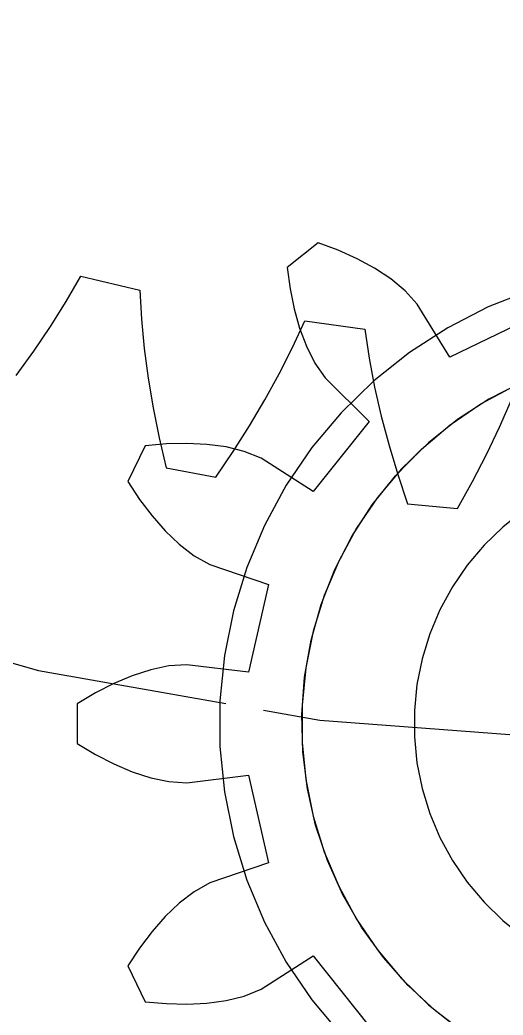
# Model space of a CAD drawing. Header units: millimetres. Extents: x -9 to 221, y -53 to 198.
# Drawn here: x 20.87 to 24.09, y 126.76 to 133.4 of the extents above; entities that cross this region are included whole.
import ezdxf

# ---------------------------------------------------------------- set-up
doc = ezdxf.new("R2010")
doc.units = ezdxf.units.MM
doc.linetypes.add('DASHED', pattern=[1.524, 1.27, -0.254])
doc.layers.add('HIDDEN', color=8, linetype='DASHED')

msp = doc.modelspace()

# ---------------------------------------------------------------- linework, layer by layer
at = {"layer": 'HIDDEN'}
for points in [[(12.59526, 133.36043), (14.0859, 132.17169), (15.6875, 131.13726), (17.38413, 130.26745), (19.15894, 129.57089), (20.99429, 129.0545), (22.87193, 128.72343), (24.7732, 128.58094), (26.67921, 128.62848), (28.57102, 128.86555), (30.42982, 129.28981), (32.23715, 129.89704), (33.97503, 130.6812), (35.6262, 131.6345), (37.17424, 132.74747), (38.60378, 134.00905), (39.9006, 135.40669), (41.05182, 136.9265), (42.04599, 138.55339), (42.87323, 140.27118), (43.52533, 142.06281), (43.9958, 143.91046), (44.27996, 145.79576), (44.375, 147.7)], [(12.59526, 133.36043), (14.0859, 132.17169), (15.6875, 131.13726), (17.38413, 130.26745), (19.15894, 129.57089), (20.99429, 129.0545), (22.87193, 128.72343), (24.7732, 128.58094), (26.67921, 128.62848), (28.57102, 128.86555), (30.42982, 129.28981), (32.23715, 129.89704), (33.97503, 130.6812), (35.6262, 131.6345), (37.17424, 132.74747), (38.60378, 134.00905), (39.9006, 135.40669), (41.05182, 136.9265), (42.04599, 138.55339), (42.87323, 140.27118), (43.52533, 142.06281), (43.9958, 143.91046), (44.27996, 145.79576), (44.375, 147.7)], [(22.86132, 131.90846), (22.65351, 131.74274)], [(22.86132, 131.90846), (22.65351, 131.74274)], [(22.99432, 131.85877), (22.86132, 131.90846)], [(22.99432, 131.85877), (22.86132, 131.90846)], [(23.11974, 131.80193), (22.99432, 131.85877)], [(23.11974, 131.80193), (22.99432, 131.85877)], [(23.23684, 131.73797), (23.11974, 131.80193)], [(23.23684, 131.73797), (23.11974, 131.80193)], [(22.65351, 131.74274), (22.67236, 131.60202)], [(22.65351, 131.74274), (22.67236, 131.60202)], [(23.34457, 131.66676), (23.23684, 131.73797)], [(23.34457, 131.66676), (23.23684, 131.73797)], [(21.17909, 131.51666), (21.27562, 131.68581)], [(21.17909, 131.51666), (21.27562, 131.68581)], [(21.27562, 131.68581), (21.66958, 131.59315)], [(21.27562, 131.68581), (21.66958, 131.59315)], [(23.44122, 131.58772), (23.34457, 131.66676)], [(23.44122, 131.58772), (23.34457, 131.66676)], [(21.66958, 131.59315), (21.68059, 131.39871)], [(21.66958, 131.59315), (21.68059, 131.39871)], [(24.27862, 131.59118), (23.99557, 131.48009), (23.725, 131.34138), (23.46958, 131.17641), (23.23186, 130.98683), (23.01419, 130.77453), (22.81875, 130.5416), (22.64746, 130.29038), (22.50204, 130.02335), (22.38394, 129.74316), (22.29431, 129.45261), (22.23407, 129.15458), (22.20379, 128.85203), (22.20379, 128.54797), (22.23407, 128.24542), (22.29431, 127.94739), (22.38394, 127.65684), (22.50204, 127.37665), (22.64746, 127.10962), (22.81875, 126.8584), (23.01419, 126.62547)], [(24.27862, 131.59118), (23.99557, 131.48009), (23.725, 131.34138), (23.46958, 131.17641), (23.23186, 130.98683), (23.01419, 130.77453), (22.81875, 130.5416), (22.64746, 130.29038), (22.50204, 130.02335), (22.38394, 129.74316), (22.29431, 129.45261), (22.23407, 129.15458), (22.20379, 128.85203), (22.20379, 128.54797), (22.23407, 128.24542), (22.29431, 127.94739), (22.38394, 127.65684), (22.50204, 127.37665), (22.64746, 127.10962), (22.81875, 126.8584), (23.01419, 126.62547)], [(24.27862, 131.59118), (23.99557, 131.48009), (23.725, 131.34138), (23.46958, 131.17641), (23.23186, 130.98683), (23.01419, 130.77453), (22.81875, 130.5416), (22.64746, 130.29038), (22.50204, 130.02335), (22.38394, 129.74316), (22.29431, 129.45261), (22.23407, 129.15458), (22.20379, 128.85203), (22.20379, 128.54797), (22.23407, 128.24542), (22.29431, 127.94739), (22.38394, 127.65684), (22.50204, 127.37665), (22.64746, 127.10962), (22.81875, 126.8584), (23.01419, 126.62547)], [(24.27862, 131.59118), (23.99557, 131.48009), (23.725, 131.34138), (23.46958, 131.17641), (23.23186, 130.98683), (23.01419, 130.77453), (22.81875, 130.5416), (22.64746, 130.29038), (22.50204, 130.02335), (22.38394, 129.74316), (22.29431, 129.45261), (22.23407, 129.15458), (22.20379, 128.85203), (22.20379, 128.54797), (22.23407, 128.24542), (22.29431, 127.94739), (22.38394, 127.65684), (22.50204, 127.37665), (22.64746, 127.10962), (22.81875, 126.8584), (23.01419, 126.62547)], [(22.67236, 131.60202), (22.69987, 131.46709)], [(22.67236, 131.60202), (22.69987, 131.46709)], [(23.52185, 131.49831), (23.44122, 131.58772)], [(23.52185, 131.49831), (23.44122, 131.58772)], [(21.07459, 131.34972), (21.17909, 131.51666)], [(21.07459, 131.34972), (21.17909, 131.51666)], [(22.69987, 131.46709), (22.73617, 131.3387)], [(22.69987, 131.46709), (22.73617, 131.3387)], [(23.73935, 131.14613), (23.52185, 131.49831)], [(23.73935, 131.14613), (23.52185, 131.49831)], [(21.68059, 131.39871), (21.69973, 131.20269)], [(21.68059, 131.39871), (21.69973, 131.20269)], [(22.68967, 131.21008), (22.77018, 131.38741)], [(22.68967, 131.21008), (22.77018, 131.38741)], [(22.77018, 131.38741), (23.17101, 131.3315)], [(22.77018, 131.38741), (23.17101, 131.3315)], [(24.27941, 131.40621), (23.73935, 131.14613)], [(24.27941, 131.40621), (23.73935, 131.14613)], [(20.96282, 131.18489), (21.07459, 131.34972)], [(20.96282, 131.18489), (21.07459, 131.34972)], [(22.73617, 131.3387), (22.78162, 131.21782)], [(22.73617, 131.3387), (22.78162, 131.21782)], [(23.17101, 131.3315), (23.19991, 131.13891)], [(23.17101, 131.3315), (23.19991, 131.13891)], [(21.69973, 131.20269), (21.72631, 131.00532)], [(21.69973, 131.20269), (21.72631, 131.00532)], [(22.60101, 131.03421), (22.68967, 131.21008)], [(22.60101, 131.03421), (22.68967, 131.21008)], [(22.78162, 131.21782), (22.83717, 131.10601)], [(22.78162, 131.21782), (22.83717, 131.10601)], [(20.8443, 131.0221), (20.96282, 131.18489)], [(20.8443, 131.0221), (20.96282, 131.18489)], [(23.19991, 131.13891), (23.23706, 130.94549)], [(23.19991, 131.13891), (23.23706, 130.94549)], [(22.83717, 131.10601), (22.9064, 131.0075)], [(22.83717, 131.10601), (22.9064, 131.0075)], [(21.72631, 131.00532), (21.75984, 130.80677)], [(21.72631, 131.00532), (21.75984, 130.80677)], [(22.50493, 130.85977), (22.60101, 131.03421)], [(22.50493, 130.85977), (22.60101, 131.03421)], [(22.9064, 131.0075), (23.20135, 130.71709)], [(22.9064, 131.0075), (23.20135, 130.71709)], [(23.8417, 126.6344), (23.64303, 126.78489), (23.46033, 126.95441), (23.29542, 127.14128), (23.14994, 127.34363), (23.02532, 127.55947), (22.92282, 127.78665), (22.84344, 128.0229), (22.78798, 128.26588), (22.75699, 128.51317), (22.75078, 128.76233), (22.7694, 129.01086), (22.81268, 129.2563), (22.88018, 129.49622), (22.97124, 129.72822), (23.08494, 129.95), (23.22015, 130.15936), (23.37555, 130.35421), (23.54957, 130.53263), (23.74049, 130.69283), (23.94641, 130.83323), (24.16529, 130.95242)], [(23.8417, 126.6344), (23.64303, 126.78489), (23.46033, 126.95441), (23.29542, 127.14128), (23.14994, 127.34363), (23.02532, 127.55947), (22.92282, 127.78665), (22.84344, 128.0229), (22.78798, 128.26588), (22.75699, 128.51317), (22.75078, 128.76233), (22.7694, 129.01086), (22.81268, 129.2563), (22.88018, 129.49622), (22.97124, 129.72822), (23.08494, 129.95), (23.22015, 130.15936), (23.37555, 130.35421), (23.54957, 130.53263), (23.74049, 130.69283), (23.94641, 130.83323), (24.16529, 130.95242)], [(24.22178, 130.97876), (24, 130.86506), (23.79064, 130.72985), (23.59579, 130.57445), (23.41737, 130.40043), (23.25717, 130.20951), (23.11677, 130.00359), (22.99758, 129.78471), (22.90077, 129.55505), (22.82731, 129.31689), (22.77792, 129.07261), (22.75311, 128.82461), (22.75311, 128.57539), (22.77792, 128.32739), (22.82731, 128.08311), (22.90077, 127.84495), (22.99758, 127.61529), (23.11677, 127.39641), (23.25717, 127.19049), (23.41737, 126.99957), (23.59579, 126.82555), (23.79064, 126.67015)], [(24.22178, 130.97876), (24, 130.86506), (23.79064, 130.72985), (23.59579, 130.57445), (23.41737, 130.40043), (23.25717, 130.20951), (23.11677, 130.00359), (22.99758, 129.78471), (22.90077, 129.55505), (22.82731, 129.31689), (22.77792, 129.07261), (22.75311, 128.82461), (22.75311, 128.57539), (22.77792, 128.32739), (22.82731, 128.08311), (22.90077, 127.84495), (22.99758, 127.61529), (23.11677, 127.39641), (23.25717, 127.19049), (23.41737, 126.99957), (23.59579, 126.82555), (23.79064, 126.67015)], [(24.22178, 130.97876), (24, 130.86506), (23.79064, 130.72985), (23.59579, 130.57445), (23.41737, 130.40043), (23.25717, 130.20951), (23.11677, 130.00359), (22.99758, 129.78471), (22.90077, 129.55505), (22.82731, 129.31689), (22.77792, 129.07261), (22.75311, 128.82461), (22.75311, 128.57539), (22.77792, 128.32739), (22.82731, 128.08311), (22.90077, 127.84495), (22.99758, 127.61529), (23.11677, 127.39641), (23.25717, 127.19049), (23.41737, 126.99957), (23.59579, 126.82555), (23.79064, 126.67015)], [(24.22178, 130.97876), (24, 130.86506), (23.79064, 130.72985), (23.59579, 130.57445), (23.41737, 130.40043), (23.25717, 130.20951), (23.11677, 130.00359), (22.99758, 129.78471), (22.90077, 129.55505), (22.82731, 129.31689), (22.77792, 129.07261), (22.75311, 128.82461), (22.75311, 128.57539), (22.77792, 128.32739), (22.82731, 128.08311), (22.90077, 127.84495), (22.99758, 127.61529), (23.11677, 127.39641), (23.25717, 127.19049), (23.41737, 126.99957), (23.59579, 126.82555), (23.79064, 126.67015)], [(24.22178, 130.97876), (24, 130.86506), (23.79064, 130.72985), (23.59579, 130.57445), (23.41737, 130.40043), (23.25717, 130.20951), (23.11677, 130.00359), (22.99758, 129.78471), (22.90077, 129.55505), (22.82731, 129.31689), (22.77792, 129.07261), (22.75311, 128.82461), (22.75311, 128.57539), (22.77792, 128.32739), (22.82731, 128.08311), (22.90077, 127.84495), (22.99758, 127.61529), (23.11677, 127.39641), (23.25717, 127.19049), (23.41737, 126.99957), (23.59579, 126.82555), (23.79064, 126.67015)], [(24.22178, 130.97876), (24, 130.86506), (23.79064, 130.72985), (23.59579, 130.57445), (23.41737, 130.40043), (23.25717, 130.20951), (23.11677, 130.00359), (22.99758, 129.78471), (22.90077, 129.55505), (22.82731, 129.31689), (22.77792, 129.07261), (22.75311, 128.82461), (22.75311, 128.57539), (22.77792, 128.32739), (22.82731, 128.08311), (22.90077, 127.84495), (22.99758, 127.61529), (23.11677, 127.39641), (23.25717, 127.19049), (23.41737, 126.99957), (23.59579, 126.82555), (23.79064, 126.67015)], [(23.23706, 130.94549), (23.28173, 130.75141)], [(23.23706, 130.94549), (23.28173, 130.75141)], [(22.40194, 130.68674), (22.50493, 130.85977)], [(22.40194, 130.68674), (22.50493, 130.85977)], [(24.07046, 130.67832), (24.15004, 130.86089)], [(24.07046, 130.67832), (24.15004, 130.86089)], [(21.75984, 130.80677), (21.79997, 130.6072)], [(21.75984, 130.80677), (21.79997, 130.6072)], [(23.28173, 130.75141), (23.33344, 130.5568)], [(23.28173, 130.75141), (23.33344, 130.5568)], [(22.29243, 130.51515), (22.40194, 130.68674)], [(22.29243, 130.51515), (22.40194, 130.68674)], [(23.20135, 130.71709), (22.82761, 130.24844)], [(23.20135, 130.71709), (22.82761, 130.24844)], [(23.98387, 130.49653), (24.07046, 130.67832)], [(23.98387, 130.49653), (24.07046, 130.67832)], [(21.79997, 130.6072), (21.84643, 130.40675)], [(21.79997, 130.6072), (21.84643, 130.40675)], [(21.70578, 130.55431), (21.59045, 130.31484)], [(21.70578, 130.55431), (21.59045, 130.31484)], [(21.84716, 130.56725), (21.70578, 130.55431)], [(21.84716, 130.56725), (21.70578, 130.55431)], [(21.98482, 130.57046), (21.84716, 130.56725)], [(21.98482, 130.57046), (21.84716, 130.56725)], [(22.11808, 130.56364), (21.98482, 130.57046)], [(22.11808, 130.56364), (21.98482, 130.57046)], [(22.24604, 130.54623), (22.11808, 130.56364)], [(22.24604, 130.54623), (22.11808, 130.56364)], [(22.36741, 130.51695), (22.24604, 130.54623)], [(22.36741, 130.51695), (22.24604, 130.54623)], [(23.33344, 130.5568), (23.39181, 130.36179)], [(23.33344, 130.5568), (23.39181, 130.36179)], [(22.17669, 130.34502), (22.29243, 130.51515)], [(22.17669, 130.34502), (22.29243, 130.51515)], [(22.47885, 130.47137), (22.36741, 130.51695)], [(22.47885, 130.47137), (22.36741, 130.51695)], [(22.82761, 130.24844), (22.47885, 130.47137)], [(22.82761, 130.24844), (22.47885, 130.47137)], [(23.89066, 130.31556), (23.98387, 130.49653)], [(23.89066, 130.31556), (23.98387, 130.49653)], [(21.84643, 130.40675), (22.17669, 130.34502)], [(21.84643, 130.40675), (22.17669, 130.34502)], [(23.39181, 130.36179), (23.45657, 130.16648)], [(23.39181, 130.36179), (23.45657, 130.16648)], [(21.59045, 130.31484), (21.66849, 130.19623)], [(21.59045, 130.31484), (21.66849, 130.19623)], [(23.79112, 130.13548), (23.89066, 130.31556)], [(23.79112, 130.13548), (23.89066, 130.31556)], [(21.66849, 130.19623), (21.75181, 130.08661)], [(21.66849, 130.19623), (21.75181, 130.08661)], [(23.45657, 130.16648), (23.79112, 130.13548)], [(23.45657, 130.16648), (23.79112, 130.13548)], [(21.75181, 130.08661), (21.84022, 129.98668)], [(21.75181, 130.08661), (21.84022, 129.98668)], [(24.22845, 130.12089), (24.09205, 130.01212), (23.96716, 129.8903), (23.85502, 129.75666), (23.75674, 129.61251), (23.6733, 129.4593), (23.60554, 129.29854), (23.55411, 129.13183), (23.51955, 128.96082), (23.50218, 128.78723), (23.50218, 128.61277), (23.51955, 128.43918), (23.55411, 128.26817), (23.60554, 128.10146), (23.6733, 127.9407), (23.75674, 127.78749), (23.85502, 127.64334), (23.96716, 127.5097), (24.09205, 127.38788), (24.22845, 127.27911)], [(24.22845, 130.12089), (24.09205, 130.01212), (23.96716, 129.8903), (23.85502, 129.75666), (23.75674, 129.61251), (23.6733, 129.4593), (23.60554, 129.29854), (23.55411, 129.13183), (23.51955, 128.96082), (23.50218, 128.78723), (23.50218, 128.61277), (23.51955, 128.43918), (23.55411, 128.26817), (23.60554, 128.10146), (23.6733, 127.9407), (23.75674, 127.78749), (23.85502, 127.64334), (23.96716, 127.5097), (24.09205, 127.38788), (24.22845, 127.27911)], [(21.84022, 129.98668), (21.93362, 129.89749)], [(21.84022, 129.98668), (21.93362, 129.89749)], [(21.93362, 129.89749), (22.03219, 129.82085)], [(21.93362, 129.89749), (22.03219, 129.82085)], [(22.03219, 129.82085), (22.1373, 129.76214)], [(22.03219, 129.82085), (22.1373, 129.76214)], [(22.1373, 129.76214), (22.52905, 129.62846)], [(22.1373, 129.76214), (22.52905, 129.62846)], [(22.52905, 129.62846), (22.39566, 129.04406)], [(22.52905, 129.62846), (22.39566, 129.04406)], [(21.86453, 129.0863), (21.74248, 129.06002)], [(21.86453, 129.0863), (21.74248, 129.06002)], [(21.98471, 129.0936), (21.86453, 129.0863)], [(21.98471, 129.0936), (21.86453, 129.0863)], [(22.39566, 129.04406), (21.98471, 129.0936)], [(22.39566, 129.04406), (21.98471, 129.0936)], [(21.61963, 129.02019), (21.49662, 128.96852)], [(21.61963, 129.02019), (21.49662, 128.96852)], [(21.74248, 129.06002), (21.61963, 129.02019)], [(21.74248, 129.06002), (21.61963, 129.02019)], [(21.49662, 128.96852), (21.37398, 128.9059)], [(21.49662, 128.96852), (21.37398, 128.9059)], [(21.37398, 128.9059), (21.25221, 128.8329)], [(21.37398, 128.9059), (21.25221, 128.8329)], [(21.25221, 128.8329), (21.25221, 128.5671)], [(21.25221, 128.8329), (21.25221, 128.5671)], [(21.25221, 128.5671), (21.37398, 128.4941)], [(21.25221, 128.5671), (21.37398, 128.4941)], [(21.37398, 128.4941), (21.49662, 128.43148)], [(21.37398, 128.4941), (21.49662, 128.43148)], [(21.49662, 128.43148), (21.61963, 128.37981)], [(21.49662, 128.43148), (21.61963, 128.37981)], [(21.61963, 128.37981), (21.74248, 128.33998)], [(21.61963, 128.37981), (21.74248, 128.33998)], [(21.74248, 128.33998), (21.86453, 128.3137)], [(21.74248, 128.33998), (21.86453, 128.3137)], [(21.98471, 128.3064), (22.39566, 128.35594)], [(21.98471, 128.3064), (22.39566, 128.35594)], [(22.39566, 128.35594), (22.52905, 127.77154)], [(22.39566, 128.35594), (22.52905, 127.77154)], [(21.86453, 128.3137), (21.98471, 128.3064)], [(21.86453, 128.3137), (21.98471, 128.3064)], [(22.52905, 127.77154), (22.1373, 127.63786)], [(22.52905, 127.77154), (22.1373, 127.63786)], [(22.1373, 127.63786), (22.03219, 127.57915)], [(22.1373, 127.63786), (22.03219, 127.57915)], [(22.03219, 127.57915), (21.93362, 127.50251)], [(22.03219, 127.57915), (21.93362, 127.50251)], [(21.93362, 127.50251), (21.84022, 127.41332)], [(21.93362, 127.50251), (21.84022, 127.41332)], [(21.84022, 127.41332), (21.75181, 127.31339)], [(21.84022, 127.41332), (21.75181, 127.31339)], [(21.75181, 127.31339), (21.66849, 127.20377)], [(21.75181, 127.31339), (21.66849, 127.20377)], [(21.66849, 127.20377), (21.59045, 127.08516)], [(21.66849, 127.20377), (21.59045, 127.08516)], [(22.47885, 126.92863), (22.82761, 127.15156)], [(22.47885, 126.92863), (22.82761, 127.15156)], [(22.82761, 127.15156), (23.20135, 126.68291)], [(22.82761, 127.15156), (23.20135, 126.68291)], [(21.59045, 127.08516), (21.70578, 126.84569)], [(21.59045, 127.08516), (21.70578, 126.84569)], [(22.24604, 126.85377), (22.36741, 126.88305)], [(22.24604, 126.85377), (22.36741, 126.88305)], [(22.36741, 126.88305), (22.47885, 126.92863)], [(22.36741, 126.88305), (22.47885, 126.92863)], [(21.70578, 126.84569), (21.84716, 126.83275)], [(21.70578, 126.84569), (21.84716, 126.83275)], [(21.84716, 126.83275), (21.98482, 126.82954)], [(21.84716, 126.83275), (21.98482, 126.82954)], [(21.98482, 126.82954), (22.11808, 126.83636)], [(21.98482, 126.82954), (22.11808, 126.83636)], [(22.11808, 126.83636), (22.24604, 126.85377)], [(22.11808, 126.83636), (22.24604, 126.85377)]]:
    msp.add_lwpolyline(points, dxfattribs=at)

doc.saveas('drawing.dxf')
